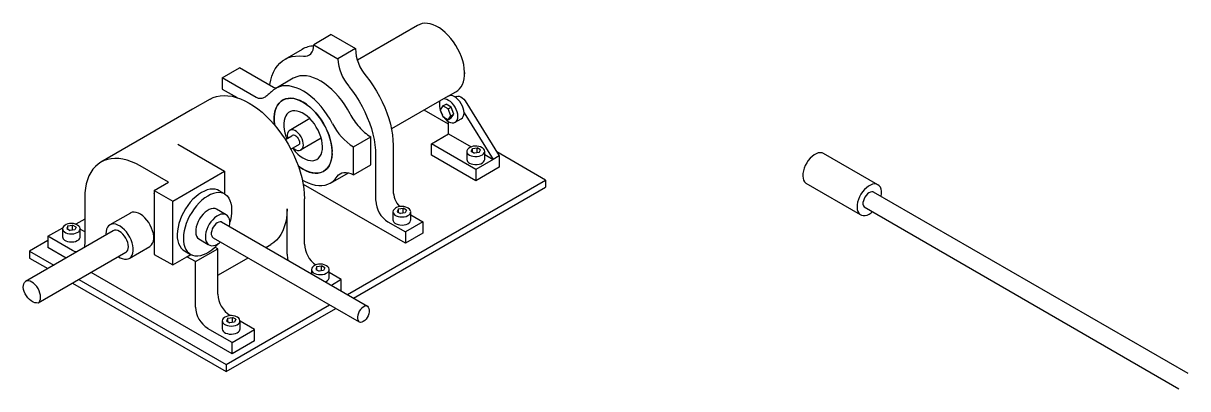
# Model space of a CAD drawing. Header units: inches. Extents: x 19.2 to 51.8, y -5.4 to 10.9.
# Drawn here: x 35.02 to 51.77, y 4.75 to 10 of the extents above; entities that cross this region are included whole.
import ezdxf

# ---------------------------------------------------------------- set-up
doc = ezdxf.new("R2010")
doc.units = ezdxf.units.IN
doc.header["$MEASUREMENT"] = 0

msp = doc.modelspace()

# ---------------------------------------------------------------- linework, layer by layer
at = {"color": 7, "linetype": 'Continuous', "lineweight": 25}
for p, q in [((40.694, 9.973), (39.828, 9.473)), ((40.997, 9.944), (40.984, 9.952)), ((39.451, 9.841), (39.799, 9.64)), ((39.035, 9.629), (38.785, 9.485)), ((39.201, 9.696), (39.548, 9.495)), ((39.799, 9.64), (39.548, 9.495)), ((37.884, 9.219), (38.134, 9.363)), ((37.884, 9.219), (37.884, 9.058)), ((38.371, 8.937), (37.884, 9.219)), ((38.621, 9.082), (38.134, 9.363)), ((38.904, 9.213), (38.654, 9.068)), ((41.372, 9.279), (41.372, 9.295)), ((37.884, 9.058), (38.097, 8.935)), ((38.655, 9.069), (38.621, 9.082)), ((37.708, 8.912), (37.458, 8.768)), ((41.136, 8.955), (40.318, 8.483)), ((41.136, 8.955), (41.245, 9.018)), ((41.255, 8.952), (41.237, 8.941)), ((41.377, 8.886), (41.868, 8.095)), ((37.458, 8.768), (36.14, 8.007)), ((41.141, 8.551), (40.789, 8.755)), ((41.058, 8.815), (41.02, 8.76)), ((41.02, 8.76), (41.058, 8.662)), ((41.058, 8.815), (41.103, 8.84)), ((41.135, 8.771), (41.058, 8.815)), ((41.179, 8.796), (41.103, 8.84)), ((41.135, 8.771), (41.179, 8.796)), ((41.173, 8.672), (41.135, 8.771)), ((41.217, 8.697), (41.179, 8.796)), ((41.362, 8.716), (41.78, 8.044)), ((39.142, 8.634), (38.845, 8.457)), ((41.058, 8.662), (41.135, 8.617)), ((41.135, 8.617), (41.173, 8.672)), ((41.135, 8.617), (41.179, 8.643)), ((41.141, 8.413), (41.141, 8.588)), ((41.173, 8.672), (41.217, 8.697)), ((41.179, 8.643), (41.217, 8.697)), ((41.235, 8.579), (41.323, 8.63)), ((38.792, 8.33), (38.886, 8.384)), ((40.893, 8.27), (41.141, 8.413)), ((41.141, 8.413), (41.465, 8.226)), ((37.245, 8.264), (37.918, 7.876)), ((38.871, 8.194), (38.994, 8.265)), ((39.307, 8.353), (39.01, 8.176)), ((39.771, 8.226), (40.022, 8.37)), ((39.771, 7.824), (39.771, 8.226)), ((40.022, 7.968), (40.022, 8.37)), ((40.342, 8.25), (40.342, 7.596)), ((41.532, 7.901), (40.893, 8.27)), ((40.893, 8.107), (40.893, 8.27)), ((41.446, 8.216), (41.44, 8.213)), ((41.482, 8.202), (41.549, 8.212)), ((41.598, 8.184), (41.549, 8.212)), ((41.549, 8.14), (41.549, 8.212)), ((41.621, 8.213), (41.599, 8.225)), ((40.091, 8.105), (40.091, 7.452)), ((41.532, 7.738), (40.893, 8.107)), ((41.403, 8.161), (41.403, 8.045)), ((41.464, 8.163), (41.482, 8.202)), ((41.464, 8.163), (41.513, 8.135)), ((41.482, 8.153), (41.482, 8.202)), ((41.58, 8.145), (41.513, 8.135)), ((41.78, 8.044), (41.532, 7.901)), ((41.58, 8.145), (41.598, 8.184)), ((41.659, 8.045), (41.659, 8.161)), ((41.659, 8.114), (41.78, 8.044)), ((41.868, 8.095), (41.78, 8.044)), ((42.536, 7.746), (41.833, 8.152)), ((41.868, 8.095), (41.868, 7.932)), ((47.316, 7.68), (46.535, 8.131)), ((37.11, 7.716), (36.702, 7.951)), ((37.171, 7.445), (37.918, 7.876)), ((39.771, 7.824), (40.022, 7.968)), ((41.868, 7.932), (41.532, 7.738)), ((41.532, 7.901), (41.532, 7.738)), ((36.906, 7.598), (37.11, 7.716)), ((39.441, 7.704), (39.7, 7.854)), ((39.684, 6.101), (42.536, 7.746)), ((42.536, 7.746), (42.536, 7.644)), ((36.911, 7.601), (36.904, 7.6)), ((36.904, 7.6), (36.904, 7.553)), ((36.906, 7.555), (36.904, 7.553)), ((36.906, 7.55), (36.904, 7.553)), ((36.906, 7.598), (37.171, 7.445)), ((36.906, 7.598), (36.906, 6.679)), ((37.918, 7.55), (37.84, 7.595)), ((40.519, 6.838), (39.053, 7.683)), ((39.773, 6.05), (42.536, 7.644)), ((46.277, 7.704), (47.058, 7.253)), ((47.246, 7.579), (51.772, 4.967)), ((35.907, 7.492), (35.907, 6.838)), ((37.171, 6.526), (37.171, 7.445)), ((39.066, 6.825), (39.066, 7.479)), ((36.563, 7.274), (36.267, 7.103)), ((37.942, 7.247), (37.803, 7.328)), ((38.816, 6.681), (38.816, 7.334)), ((40.339, 7.291), (40.339, 7.175)), ((40.393, 7.352), (40.377, 7.343)), ((40.418, 7.332), (40.4, 7.293)), ((40.4, 7.293), (40.449, 7.265)), ((40.418, 7.332), (40.485, 7.342)), ((40.418, 7.283), (40.418, 7.332)), ((40.516, 7.276), (40.449, 7.265)), ((40.534, 7.314), (40.485, 7.342)), ((40.485, 7.271), (40.485, 7.342)), ((40.534, 7.314), (40.516, 7.276)), ((40.558, 7.343), (40.547, 7.35)), ((40.595, 7.175), (40.595, 7.291)), ((40.595, 7.246), (40.769, 7.146)), ((47.116, 7.362), (51.644, 4.745)), ((35.376, 6.94), (35.589, 7.063)), ((35.586, 7.047), (35.586, 6.931)), ((35.64, 7.108), (35.623, 7.099)), ((35.665, 7.088), (35.647, 7.049)), ((35.647, 7.049), (35.696, 7.021)), ((35.665, 7.088), (35.732, 7.098)), ((35.665, 7.039), (35.665, 7.088)), ((35.781, 7.07), (35.732, 7.098)), ((35.732, 7.027), (35.732, 7.098)), ((35.781, 7.07), (35.763, 7.031)), ((35.907, 7.185), (35.78, 7.112)), ((35.804, 7.099), (35.793, 7.106)), ((35.842, 6.931), (35.842, 7.047)), ((35.907, 7.005), (35.842, 7.043)), ((37.872, 7.147), (39.973, 5.934)), ((37.991, 7.09), (37.99, 7.088)), ((40.268, 7.146), (40.519, 7.001)), ((40.769, 7.146), (40.519, 7.001)), ((40.769, 7.146), (40.769, 6.982)), ((36.317, 7.018), (35.054, 6.289)), ((35.376, 6.879), (35.111, 6.726)), ((35.376, 6.94), (35.376, 6.777)), ((35.73, 6.736), (35.376, 6.94)), ((35.763, 7.031), (35.696, 7.021)), ((37.545, 6.901), (37.683, 6.821)), ((37.755, 6.918), (39.856, 5.706)), ((40.519, 7.001), (40.519, 6.838)), ((40.769, 6.982), (40.519, 6.838)), ((35.111, 6.726), (35.111, 6.624)), ((35.111, 6.726), (35.461, 6.524)), ((36.496, 6.706), (35.234, 5.978)), ((36.546, 6.621), (36.841, 6.792)), ((37.34, 6.729), (37.428, 6.678)), ((37.498, 6.574), (37.819, 6.759)), ((37.819, 6.106), (37.819, 6.759)), ((38.511, 6.778), (38.582, 6.819)), ((35.111, 6.624), (35.373, 6.473)), ((36.906, 6.679), (37.171, 6.526)), ((37.171, 6.526), (37.375, 6.644)), ((37.375, 6.644), (37.432, 6.677)), ((37.498, 6.574), (37.375, 6.644)), ((37.498, 5.92), (37.498, 6.574)), ((37.819, 6.378), (38.133, 6.559)), ((38.133, 6.559), (38.255, 6.63)), ((39.167, 6.461), (39.167, 6.4)), ((39.22, 6.522), (39.204, 6.513)), ((39.245, 6.502), (39.228, 6.463)), ((39.228, 6.463), (39.277, 6.435)), ((39.245, 6.502), (39.312, 6.512)), ((39.245, 6.453), (39.245, 6.502)), ((39.343, 6.445), (39.277, 6.435)), ((39.361, 6.484), (39.312, 6.512)), ((39.312, 6.441), (39.312, 6.512)), ((39.361, 6.484), (39.343, 6.445)), ((39.385, 6.513), (39.374, 6.519)), ((39.422, 6.345), (39.422, 6.461)), ((39.597, 6.315), (39.422, 6.416)), ((35.732, 6.266), (37.94, 4.992)), ((35.821, 6.317), (37.94, 5.094)), ((39.597, 6.315), (39.455, 6.233)), ((39.597, 6.152), (39.597, 6.315)), ((37.94, 5.094), (39.428, 5.953)), ((37.94, 4.992), (39.516, 5.902)), ((37.884, 5.721), (37.884, 5.605)), ((37.938, 5.782), (37.921, 5.773)), ((37.963, 5.762), (37.945, 5.723)), ((37.945, 5.723), (37.994, 5.695)), ((37.963, 5.762), (38.03, 5.772)), ((37.963, 5.713), (37.963, 5.762)), ((38.061, 5.705), (37.994, 5.695)), ((37.999, 5.798), (37.996, 5.8)), ((38.079, 5.744), (38.03, 5.772)), ((38.03, 5.7), (38.03, 5.772)), ((38.079, 5.744), (38.061, 5.705)), ((38.103, 5.773), (38.091, 5.779)), ((38.14, 5.605), (38.14, 5.721)), ((38.35, 5.596), (38.14, 5.717)), ((38.028, 5.41), (37.674, 5.614)), ((38.028, 5.41), (38.35, 5.596)), ((38.35, 5.432), (38.35, 5.596)), ((38.028, 5.247), (38.028, 5.41)), ((37.94, 5.094), (37.94, 4.992))]:
    msp.add_line(p, q, dxfattribs=at)
for p, q in [((39.451, 9.841), (39.201, 9.696)), ((37.918, 7.876), (37.918, 7.549)), ((35.638, 6.626), (35.376, 6.777)), ((37.819, 6.759), (37.777, 6.78)), ((38.028, 5.247), (35.998, 6.419)), ((39.597, 6.152), (39.596, 6.152)), ((38.35, 5.432), (38.028, 5.247))]:
    msp.add_line(p, q)
at = {"color": 7, "linetype": 'Continuous', "lineweight": 25, "flags": 128}
for points in [[(41.301, 9.578), (41.274, 9.633), (41.243, 9.687), (41.209, 9.738), (41.172, 9.786), (41.133, 9.831), (41.092, 9.871), (41.05, 9.907), (41.007, 9.938), (40.963, 9.963), (40.92, 9.983), (40.877, 9.996), (40.836, 10.003), (40.797, 10.005), (40.76, 9.999), (40.726, 9.988), (40.694, 9.973)], [(39.051, 9.531), (39.082, 9.53), (39.112, 9.536), (39.137, 9.548), (39.159, 9.567), (39.177, 9.592), (39.19, 9.622), (39.198, 9.657), (39.201, 9.696)], [(41.245, 9.018), (41.272, 9.037), (41.299, 9.06), (41.322, 9.089), (41.342, 9.124), (41.356, 9.163), (41.366, 9.206), (41.371, 9.253), (41.371, 9.303), (41.366, 9.356), (41.357, 9.41), (41.343, 9.466), (41.324, 9.522), (41.301, 9.578)], [(38.568, 9.113), (38.57, 9.124), (38.582, 9.187), (38.599, 9.245), (38.621, 9.299), (38.647, 9.348), (38.678, 9.392), (38.713, 9.43), (38.751, 9.463), (38.794, 9.49), (38.839, 9.51), (38.888, 9.525), (38.94, 9.533), (38.994, 9.535), (39.051, 9.531)], [(39.722, 8.703), (39.685, 8.769), (39.646, 8.832), (39.603, 8.893), (39.557, 8.95), (39.509, 9.004), (39.46, 9.053), (39.408, 9.097), (39.356, 9.137), (39.303, 9.171), (39.25, 9.199), (39.198, 9.221), (39.147, 9.237), (39.096, 9.247), (39.048, 9.25), (39.002, 9.246), (38.959, 9.236), (38.918, 9.22), (38.904, 9.213)], [(39.954, 9.242), (40.007, 9.174), (40.057, 9.102), (40.104, 9.028), (40.147, 8.952), (40.186, 8.874), (40.222, 8.794), (40.253, 8.714), (40.28, 8.634), (40.302, 8.554), (40.319, 8.476), (40.332, 8.398), (40.339, 8.323), (40.342, 8.25)], [(39.471, 8.559), (39.435, 8.624), (39.395, 8.688), (39.352, 8.748), (39.307, 8.805), (39.259, 8.859), (39.209, 8.908), (39.158, 8.953), (39.106, 8.992), (39.053, 9.026), (39, 9.054), (38.948, 9.076), (38.896, 9.092), (38.846, 9.102), (38.798, 9.105), (38.751, 9.102), (38.708, 9.092), (38.668, 9.076), (38.631, 9.053)], [(39.704, 9.097), (39.757, 9.029), (39.806, 8.958), (39.853, 8.884), (39.896, 8.807), (39.936, 8.729), (39.971, 8.65), (40.002, 8.57), (40.029, 8.49), (40.051, 8.41), (40.069, 8.331), (40.081, 8.254), (40.089, 8.178), (40.091, 8.105)], [(37.708, 8.912), (37.754, 8.935), (37.803, 8.951), (37.855, 8.961), (37.91, 8.965), (37.966, 8.962), (38.025, 8.954), (38.085, 8.938), (38.146, 8.917), (38.208, 8.89), (38.271, 8.857), (38.333, 8.818), (38.395, 8.774), (38.456, 8.724), (38.517, 8.67), (38.575, 8.611), (38.632, 8.548), (38.686, 8.481), (38.738, 8.411), (38.787, 8.338), (38.833, 8.263), (38.876, 8.185), (38.914, 8.107), (38.949, 8.026), (38.979, 7.946), (39.006, 7.865), (39.027, 7.785), (39.044, 7.706), (39.056, 7.628), (39.064, 7.552), (39.066, 7.479)], [(38.636, 8.544), (38.635, 8.545), (38.63, 8.601), (38.63, 8.653), (38.635, 8.703), (38.645, 8.748), (38.66, 8.789), (38.679, 8.826), (38.703, 8.857), (38.73, 8.883), (38.762, 8.903), (38.797, 8.917), (38.835, 8.924), (38.875, 8.925), (38.917, 8.92), (38.961, 8.908), (39.006, 8.89), (39.052, 8.866), (39.097, 8.836), (39.142, 8.801), (39.186, 8.761), (39.228, 8.717), (39.268, 8.669), (39.305, 8.617), (39.339, 8.563), (39.37, 8.506), (39.397, 8.448), (39.42, 8.39), (39.438, 8.331), (39.452, 8.273), (39.461, 8.216), (39.465, 8.161), (39.465, 8.161)], [(39.464, 8.17), (39.46, 8.225), (39.45, 8.281), (39.436, 8.339), (39.417, 8.397), (39.394, 8.456), (39.367, 8.513), (39.336, 8.569), (39.301, 8.623), (39.264, 8.674), (39.224, 8.721), (39.182, 8.765), (39.139, 8.804), (39.094, 8.839), (39.049, 8.868), (39.004, 8.891), (38.959, 8.909), (38.915, 8.92), (38.873, 8.925), (38.833, 8.924), (38.796, 8.916), (38.761, 8.903), (38.73, 8.883), (38.703, 8.857), (38.679, 8.826), (38.66, 8.79), (38.645, 8.749), (38.636, 8.704), (38.631, 8.655), (38.63, 8.602), (38.635, 8.548), (38.636, 8.544)], [(41.068, 8.656), (41.09, 8.629), (41.115, 8.606), (41.141, 8.588), (41.167, 8.576), (41.192, 8.571), (41.215, 8.572), (41.235, 8.579), (41.251, 8.593), (41.263, 8.612), (41.271, 8.637), (41.274, 8.665), (41.271, 8.696), (41.263, 8.729), (41.251, 8.763), (41.235, 8.796), (41.215, 8.826), (41.192, 8.854), (41.167, 8.877), (41.141, 8.895), (41.115, 8.907), (41.07, 8.917)], [(41.323, 8.63), (41.323, 8.63), (41.34, 8.644), (41.352, 8.663), (41.359, 8.688), (41.362, 8.716), (41.359, 8.747), (41.352, 8.781), (41.34, 8.814), (41.323, 8.847), (41.303, 8.877), (41.28, 8.905), (41.255, 8.928), (41.229, 8.946), (41.203, 8.958), (41.179, 8.963), (41.156, 8.962), (41.136, 8.955)], [(41.255, 8.952), (41.272, 8.957), (41.292, 8.956), (41.314, 8.948), (41.337, 8.932), (41.358, 8.911), (41.377, 8.886)], [(39.033, 8.715), (38.996, 8.732), (38.96, 8.742), (38.926, 8.746), (38.894, 8.743), (38.864, 8.734), (38.838, 8.719), (38.815, 8.698), (38.797, 8.671), (38.783, 8.639), (38.774, 8.603), (38.769, 8.563), (38.77, 8.519), (38.776, 8.474), (38.786, 8.426), (38.801, 8.378), (38.815, 8.343)], [(38.894, 8.207), (38.902, 8.196), (38.935, 8.157), (38.97, 8.122), (39.006, 8.092), (39.043, 8.067), (39.08, 8.048), (39.117, 8.035), (39.152, 8.028), (39.185, 8.027), (39.216, 8.033), (39.244, 8.045), (39.269, 8.064), (39.289, 8.088), (39.306, 8.117), (39.317, 8.151), (39.324, 8.189), (39.326, 8.231), (39.323, 8.276), (39.315, 8.322), (39.302, 8.37), (39.284, 8.418), (39.263, 8.465), (39.237, 8.511), (39.209, 8.555), (39.177, 8.596), (39.143, 8.633), (39.107, 8.666), (39.07, 8.693), (39.033, 8.715), (39.033, 8.715)], [(38.976, 8.424), (38.953, 8.445), (38.928, 8.46), (38.905, 8.469), (38.882, 8.472), (38.862, 8.468), (38.845, 8.457), (38.832, 8.441), (38.824, 8.42), (38.82, 8.394), (38.822, 8.365), (38.825, 8.349)], [(38.886, 8.384), (38.896, 8.394), (38.911, 8.397), (38.927, 8.393), (38.945, 8.383), (38.962, 8.367), (38.976, 8.347), (38.987, 8.325), (38.993, 8.302), (38.994, 8.265)], [(38.903, 8.212), (38.919, 8.199), (38.944, 8.184), (38.968, 8.175), (38.99, 8.172), (39.01, 8.176), (39.027, 8.186), (39.04, 8.203), (39.048, 8.224), (39.052, 8.25), (39.05, 8.279), (39.044, 8.309), (39.032, 8.341), (39.017, 8.371), (38.998, 8.399), (38.976, 8.424)], [(41.44, 8.213), (41.426, 8.203), (41.412, 8.188), (41.404, 8.171), (41.403, 8.154), (41.409, 8.137), (41.422, 8.122), (41.44, 8.108)], [(41.44, 8.108), (41.463, 8.098), (41.49, 8.091), (41.519, 8.087), (41.549, 8.088), (41.578, 8.092), (41.604, 8.1), (41.626, 8.112), (41.643, 8.126), (41.654, 8.142), (41.659, 8.159), (41.656, 8.176), (41.647, 8.192), (41.631, 8.206), (41.621, 8.213)], [(41.599, 8.225), (41.575, 8.233), (41.548, 8.238), (41.52, 8.238), (41.493, 8.234), (41.468, 8.227), (41.446, 8.216)], [(36.702, 7.951), (36.64, 7.985), (36.578, 8.012), (36.516, 8.033), (36.456, 8.048), (36.398, 8.057), (36.341, 8.06), (36.287, 8.056), (36.235, 8.046), (36.186, 8.029), (36.14, 8.007), (36.097, 7.978), (36.059, 7.944), (36.024, 7.904), (35.993, 7.859), (35.967, 7.808), (35.946, 7.753), (35.929, 7.694), (35.916, 7.63), (35.909, 7.562), (35.907, 7.492)], [(38.978, 7.951), (39.001, 7.934), (39.046, 7.905), (39.091, 7.881), (39.136, 7.864), (39.179, 7.852), (39.221, 7.847), (39.261, 7.849), (39.299, 7.856), (39.334, 7.87), (39.365, 7.89), (39.392, 7.915), (39.416, 7.946), (39.435, 7.983), (39.449, 8.024), (39.459, 8.069), (39.464, 8.118), (39.464, 8.17)], [(39.465, 8.129), (39.461, 8.079), (39.452, 8.033), (39.438, 7.991), (39.42, 7.953), (39.397, 7.921), (39.37, 7.894), (39.339, 7.873), (39.305, 7.858), (39.268, 7.849), (39.228, 7.847), (39.186, 7.851), (39.142, 7.862), (39.097, 7.879), (39.052, 7.901), (39.006, 7.93), (38.978, 7.951)], [(41.44, 7.993), (41.463, 7.982), (41.49, 7.975), (41.519, 7.971), (41.549, 7.972), (41.578, 7.976), (41.604, 7.984), (41.626, 7.996), (41.643, 8.01), (41.654, 8.026), (41.659, 8.043), (41.659, 8.045)], [(46.535, 8.131), (46.512, 8.14), (46.486, 8.142), (46.458, 8.138), (46.429, 8.127), (46.399, 8.111), (46.369, 8.088), (46.341, 8.061), (46.314, 8.029), (46.291, 7.994), (46.271, 7.957), (46.254, 7.918), (46.243, 7.879), (46.236, 7.842), (46.234, 7.806), (46.238, 7.774), (46.246, 7.745), (46.259, 7.722), (46.277, 7.704)], [(39.035, 7.75), (39.068, 7.732), (39.121, 7.706), (39.172, 7.687), (39.223, 7.675), (39.272, 7.668), (39.319, 7.668), (39.363, 7.674), (39.405, 7.687), (39.444, 7.706), (39.479, 7.731), (39.51, 7.761), (39.537, 7.798)], [(39.537, 7.798), (39.556, 7.822), (39.579, 7.84), (39.606, 7.853), (39.635, 7.859), (39.667, 7.859), (39.701, 7.854), (39.736, 7.842), (39.771, 7.824)], [(37.84, 7.595), (37.818, 7.606), (37.784, 7.615), (37.748, 7.619), (37.71, 7.616), (37.669, 7.606), (37.628, 7.59), (37.586, 7.569), (37.544, 7.541), (37.503, 7.508), (37.463, 7.471), (37.425, 7.429), (37.389, 7.383), (37.356, 7.334), (37.327, 7.283), (37.3, 7.23), (37.278, 7.176), (37.261, 7.122), (37.248, 7.069), (37.24, 7.016), (37.236, 6.966), (37.238, 6.919), (37.245, 6.875), (37.256, 6.835), (37.272, 6.8), (37.293, 6.769), (37.317, 6.745), (37.34, 6.729)], [(37.918, 7.549), (37.906, 7.555), (37.873, 7.564), (37.836, 7.568), (37.798, 7.565), (37.758, 7.555), (37.717, 7.539), (37.675, 7.518), (37.633, 7.49), (37.592, 7.457), (37.552, 7.42), (37.514, 7.378), (37.478, 7.332), (37.445, 7.283), (37.415, 7.232), (37.389, 7.179), (37.367, 7.125), (37.349, 7.071), (37.336, 7.018), (37.328, 6.965), (37.325, 6.915), (37.326, 6.868), (37.333, 6.824), (37.344, 6.784), (37.36, 6.749), (37.381, 6.718), (37.406, 6.694), (37.434, 6.675), (37.443, 6.672)], [(37.918, 7.549), (37.929, 7.542), (37.955, 7.519), (37.977, 7.489), (37.994, 7.455), (38.007, 7.416), (38.016, 7.372), (38.019, 7.325), (38.018, 7.275), (38.012, 7.223), (38.001, 7.169), (37.993, 7.144)], [(47.363, 7.512), (47.364, 7.517), (47.368, 7.554), (47.368, 7.588), (47.362, 7.618), (47.351, 7.644), (47.336, 7.665), (47.316, 7.68), (47.293, 7.689), (47.267, 7.692), (47.239, 7.687), (47.209, 7.677), (47.18, 7.66), (47.15, 7.637), (47.121, 7.61), (47.095, 7.578), (47.072, 7.543), (47.051, 7.506), (47.035, 7.467), (47.024, 7.429), (47.017, 7.391), (47.015, 7.356), (47.019, 7.323), (47.027, 7.295), (47.04, 7.271), (47.058, 7.253), (47.079, 7.241), (47.104, 7.236)], [(47.246, 7.579), (47.228, 7.581), (47.208, 7.576), (47.187, 7.565), (47.166, 7.549), (47.146, 7.528), (47.129, 7.504), (47.116, 7.477), (47.106, 7.45), (47.101, 7.423), (47.101, 7.399), (47.106, 7.378), (47.116, 7.362), (47.129, 7.351)], [(36.841, 6.792), (36.849, 6.797), (36.868, 6.815), (36.883, 6.839), (36.893, 6.868), (36.898, 6.901), (36.898, 6.938), (36.893, 6.977), (36.883, 7.017), (36.868, 7.058), (36.849, 7.098), (36.827, 7.137), (36.801, 7.173), (36.772, 7.205), (36.742, 7.232), (36.71, 7.255), (36.678, 7.272), (36.647, 7.282), (36.618, 7.287), (36.59, 7.284), (36.566, 7.275), (36.563, 7.274)], [(37.803, 7.328), (37.78, 7.337), (37.754, 7.339), (37.726, 7.335), (37.696, 7.324), (37.667, 7.307), (37.637, 7.285), (37.608, 7.257), (37.582, 7.226), (37.559, 7.191), (37.538, 7.153), (37.522, 7.115), (37.511, 7.076), (37.504, 7.039), (37.502, 7.003), (37.506, 6.971), (37.514, 6.942), (37.527, 6.919), (37.545, 6.901)], [(37.988, 7.079), (37.99, 7.084), (37.994, 7.121), (37.993, 7.155), (37.987, 7.186), (37.976, 7.212), (37.961, 7.233), (37.941, 7.248), (37.918, 7.257), (37.892, 7.259), (37.864, 7.255), (37.835, 7.244), (37.805, 7.227), (37.775, 7.205), (37.747, 7.177), (37.72, 7.146), (37.697, 7.111), (37.677, 7.073), (37.661, 7.035), (37.649, 6.996), (37.642, 6.959), (37.641, 6.923), (37.644, 6.891), (37.652, 6.862), (37.666, 6.839), (37.683, 6.821), (37.704, 6.809), (37.729, 6.803)], [(38.816, 7.334), (38.813, 7.264), (38.806, 7.196), (38.794, 7.132), (38.777, 7.073), (38.755, 7.018), (38.729, 6.967), (38.698, 6.922), (38.664, 6.882), (38.625, 6.848), (38.583, 6.819), (38.582, 6.819)], [(40.377, 7.343), (40.372, 7.34), (40.355, 7.326), (40.344, 7.31), (40.339, 7.293), (40.342, 7.276), (40.351, 7.26), (40.367, 7.245), (40.388, 7.233), (40.413, 7.224), (40.441, 7.219), (40.471, 7.217), (40.5, 7.22), (40.528, 7.226), (40.552, 7.236), (40.572, 7.249), (40.586, 7.264), (40.594, 7.28), (40.595, 7.297), (40.589, 7.314), (40.576, 7.33), (40.558, 7.343), (40.558, 7.343)], [(40.547, 7.35), (40.524, 7.36), (40.498, 7.366), (40.471, 7.369), (40.443, 7.367), (40.416, 7.362), (40.393, 7.352)], [(47.104, 7.236), (47.131, 7.237), (47.16, 7.244), (47.19, 7.258), (47.219, 7.278), (47.234, 7.29)], [(35.623, 7.099), (35.618, 7.096), (35.601, 7.082), (35.59, 7.066), (35.586, 7.049), (35.589, 7.032), (35.598, 7.016), (35.614, 7.001), (35.635, 6.989), (35.66, 6.98), (35.688, 6.975), (35.718, 6.973), (35.747, 6.976), (35.775, 6.982), (35.799, 6.992), (35.819, 7.005), (35.833, 7.02), (35.84, 7.036), (35.841, 7.053), (35.835, 7.07), (35.823, 7.086), (35.804, 7.099), (35.804, 7.099)], [(35.793, 7.106), (35.771, 7.115), (35.745, 7.122), (35.717, 7.124), (35.689, 7.123), (35.663, 7.117), (35.64, 7.108)], [(36.391, 6.645), (36.414, 6.631), (36.446, 6.617), (36.476, 6.609), (36.505, 6.609), (36.531, 6.614), (36.554, 6.626), (36.573, 6.645), (36.587, 6.669), (36.597, 6.697), (36.603, 6.731), (36.603, 6.767), (36.597, 6.806), (36.587, 6.847), (36.573, 6.887), (36.554, 6.928), (36.531, 6.966), (36.505, 7.002), (36.476, 7.034), (36.446, 7.062), (36.414, 7.084), (36.383, 7.101), (36.352, 7.112), (36.322, 7.116), (36.295, 7.113), (36.27, 7.104), (36.249, 7.089), (36.232, 7.068), (36.22, 7.042), (36.212, 7.01), (36.21, 6.976)], [(37.872, 7.147), (37.853, 7.148), (37.833, 7.144), (37.812, 7.133), (37.791, 7.117), (37.772, 7.096), (37.755, 7.071), (37.741, 7.045), (37.732, 7.017), (37.727, 6.991), (37.727, 6.966), (37.732, 6.945), (37.741, 6.929), (37.755, 6.918)], [(40.339, 7.175), (40.342, 7.16), (40.351, 7.144), (40.367, 7.129), (40.388, 7.117), (40.413, 7.108), (40.441, 7.103), (40.471, 7.101), (40.5, 7.104), (40.528, 7.11), (40.552, 7.12), (40.572, 7.133), (40.586, 7.148), (40.594, 7.165), (40.595, 7.175)], [(35.586, 6.931), (35.589, 6.916), (35.598, 6.9), (35.614, 6.885), (35.635, 6.873), (35.66, 6.864), (35.688, 6.859), (35.718, 6.857), (35.747, 6.86), (35.775, 6.866), (35.799, 6.876), (35.819, 6.889), (35.833, 6.904), (35.84, 6.92), (35.842, 6.931)], [(36.21, 6.976), (36.211, 6.957)], [(36.496, 6.706), (36.496, 6.706), (36.512, 6.72), (36.524, 6.738), (36.531, 6.761), (36.534, 6.789), (36.531, 6.819), (36.524, 6.85), (36.512, 6.883), (36.496, 6.914), (36.477, 6.943), (36.455, 6.97), (36.431, 6.992), (36.407, 7.009), (36.382, 7.02), (36.358, 7.026), (36.336, 7.025), (36.317, 7.018)], [(35.79, 6.714), (35.761, 6.722), (35.73, 6.736)], [(35.907, 6.838), (35.904, 6.805), (35.896, 6.775)], [(37.827, 6.834), (37.811, 6.814), (37.772, 6.775), (37.732, 6.74), (37.691, 6.711), (37.65, 6.688), (37.609, 6.67), (37.569, 6.659), (37.531, 6.654), (37.494, 6.655), (37.46, 6.664), (37.429, 6.678), (37.422, 6.683)], [(37.729, 6.803), (37.756, 6.804), (37.785, 6.812), (37.815, 6.825), (37.845, 6.845), (37.86, 6.858)], [(39.374, 6.519), (39.352, 6.529), (39.326, 6.536), (39.298, 6.538), (39.27, 6.537), (39.244, 6.531), (39.22, 6.522)], [(39.204, 6.513), (39.199, 6.51), (39.182, 6.496), (39.171, 6.48), (39.167, 6.463), (39.169, 6.446), (39.178, 6.43), (39.194, 6.415), (39.215, 6.403), (39.24, 6.394), (39.269, 6.388), (39.298, 6.387), (39.328, 6.389), (39.355, 6.396), (39.38, 6.406), (39.399, 6.418), (39.413, 6.433), (39.421, 6.45), (39.422, 6.467), (39.416, 6.484), (39.403, 6.499), (39.385, 6.513), (39.385, 6.513)], [(35.234, 5.978), (35.212, 5.979), (35.188, 5.983), (35.162, 5.993), (35.137, 6.009), (35.111, 6.029), (35.088, 6.054), (35.067, 6.082), (35.049, 6.113), (35.036, 6.144), (35.026, 6.175), (35.022, 6.205), (35.023, 6.232), (35.029, 6.256), (35.039, 6.275), (35.054, 6.289)], [(35.234, 5.978), (35.234, 5.978), (35.25, 5.991), (35.262, 6.01), (35.269, 6.033), (35.271, 6.06), (35.269, 6.09), (35.262, 6.122), (35.25, 6.154), (35.234, 6.186), (35.215, 6.215), (35.169, 6.263), (35.144, 6.281), (35.119, 6.292), (35.096, 6.297), (35.074, 6.297), (35.054, 6.289)], [(39.366, 6.284), (39.38, 6.29), (39.399, 6.303), (39.413, 6.318), (39.421, 6.334), (39.422, 6.345)], [(35.253, 5.99), (35.253, 5.99)], [(39.973, 5.934), (39.955, 5.936), (39.934, 5.931), (39.913, 5.92), (39.892, 5.904), (39.873, 5.883), (39.856, 5.859), (39.842, 5.832), (39.833, 5.805), (39.828, 5.778), (39.828, 5.754), (39.833, 5.733), (39.842, 5.716), (39.856, 5.706)], [(39.973, 5.934), (39.985, 5.92), (39.993, 5.901), (39.997, 5.878), (39.996, 5.851), (39.991, 5.823), (39.981, 5.795), (39.968, 5.769), (39.952, 5.745), (39.933, 5.725), (39.913, 5.711), (39.894, 5.702), (39.875, 5.7), (39.858, 5.705)], [(37.921, 5.773), (37.916, 5.77), (37.899, 5.756), (37.888, 5.74), (37.884, 5.723), (37.887, 5.706), (37.896, 5.689), (37.912, 5.675), (37.933, 5.663), (37.958, 5.654), (37.986, 5.648), (38.016, 5.647), (38.045, 5.649), (38.073, 5.656), (38.097, 5.665), (38.117, 5.678), (38.131, 5.693), (38.139, 5.71), (38.139, 5.727), (38.133, 5.744), (38.121, 5.759), (38.102, 5.773), (38.102, 5.773)], [(38.091, 5.779), (38.069, 5.789), (38.043, 5.796), (38.016, 5.798), (37.988, 5.797), (37.961, 5.791), (37.938, 5.782)], [(37.884, 5.605), (37.887, 5.59), (37.896, 5.574), (37.912, 5.559), (37.933, 5.547), (37.958, 5.538), (37.986, 5.532), (38.016, 5.531), (38.045, 5.533), (38.073, 5.54), (38.097, 5.55), (38.117, 5.562), (38.131, 5.578), (38.139, 5.594), (38.14, 5.605)]]:
    msp.add_lwpolyline(points, dxfattribs=at)
at = {"color": 7, "linetype": 'Continuous', "lineweight": 25}
for centre, radius, start, end in [((39.221, 9.305), 0.374, 93.3399, 119.8412), ((40.465, 9.671), 0.667, 182.6517, 220.0036), ((40.215, 9.526), 0.667, 182.6517, 220.0036), ((41.298, 8.835), 0.291, 170.4692, 211.8571), ((40.21, 8.922), 0.823, 206.207, 237.8153), ((40.562, 9.138), 0.946, 207.3192, 221.3432), ((40.39, 8.982), 0.714, 221.0936, 238.9445), ((41.465, 8.05), 0.0625, 184.6992, 246.6345), ((40.724, 7.613), 0.382, 182.473, 220.3882), ((40.473, 7.468), 0.382, 182.473, 237.527), ((39.451, 6.843), 0.386, 182.6093, 235.0943), ((39.198, 6.697), 0.382, 182.4733, 195.6808), ((38.201, 6.122), 0.382, 182.4733, 237.5267), ((37.88, 5.937), 0.382, 182.4733, 237.5267)]:
    msp.add_arc(centre, radius, start, end, dxfattribs=at)
msp.add_open_spline([(38.631, 9.053), (38.617, 9.042), (38.589, 9.018), (38.547, 8.978), (38.508, 8.946), (38.471, 8.928), (38.44, 8.92), (38.406, 8.921), (38.383, 8.932), (38.371, 8.937)], degree=3, knots=[0, 0, 0, 0, 0.179217, 0.379194, 0.581268, 0.694862, 0.801821, 0.902345, 1, 1, 1, 1], dxfattribs=at)

doc.saveas('drawing.dxf')
